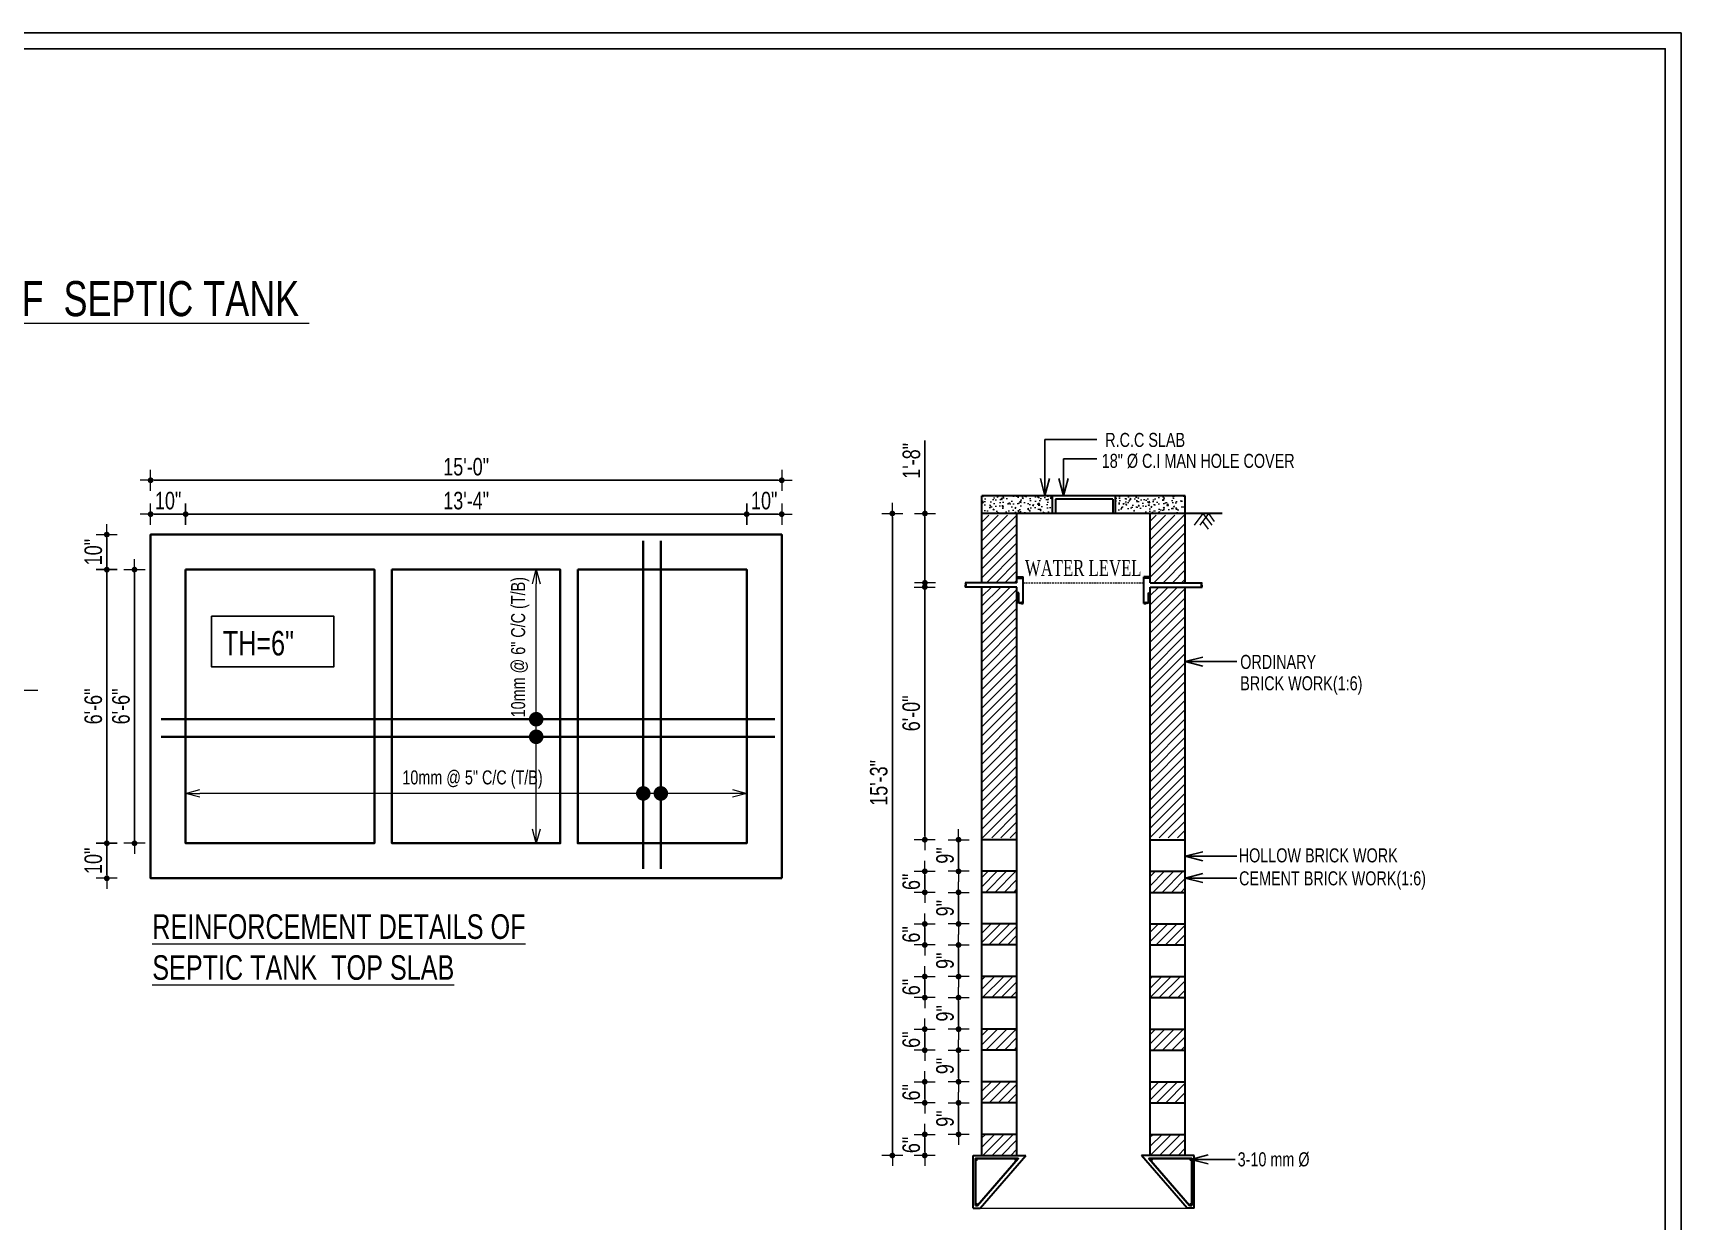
# Model space of a CAD drawing. Extents: x 52891 to 66536, y -48165 to -44533.
# Drawn here: x 66066.1 to 66536.2, y -46585.7 to -46247 of the extents above; entities that cross this region are included whole.
import ezdxf

# ---------------------------------------------------------------- set-up
doc = ezdxf.new("R2010")
doc.units = 0
doc.header["$MEASUREMENT"] = 0
doc.header["$PDMODE"] = 3
doc.linetypes.add('CENTER', pattern=[2, 1.25, -0.25, 0.25, -0.25])
doc.linetypes.add('DASHED', pattern=[0.75, 0.5, -0.25])
doc.layers.get('0').update_dxf_attribs({"lineweight": 13})
doc.layers.get('DEFPOINTS').update_dxf_attribs({"lineweight": 13})
for name, color, linetype, lineweight in [('DIM', 8, 'Continuous', 13), ('DIM-18', 163, 'Continuous', 18), ('G', 11, 'CENTER', 20), ('hatch', 252, 'Continuous', 13), ('Leader', 7, 'Continuous', 13), ('line', 7, 'Continuous', 15), ('REIN', 1, 'Continuous', 13), ('s-mark', 22, 'Continuous', 13), ('SLAB LAY-OUT', 250, 'Continuous', 50), ('TEXT', 7, 'Continuous', 13), ('Text-Line', 165, 'Continuous', 18), ('Text1', 7, 'Continuous', 13), ('WALL', 7, 'Continuous', 30)]:
    doc.layers.add(name, color=color, linetype=linetype, lineweight=lineweight)
doc.layers.add('Layer1', color=174, linetype='Continuous')
doc.layers.add('ROD 1', color=7, linetype='Continuous', lineweight=35, true_color=0xd10000)
doc.styles.add('ROMANS', font='times.ttf', dxfattribs={"height": 4})
doc.styles.add('RS6', font='times.ttf')
doc.styles.add('STYLE1-3', font='CALIST.TTF', dxfattribs={"height": 5})
doc.styles.add('STYLE2', font='swisscl.ttf')
doc.styles.add('STYLE20', font='swisscl.ttf')
doc.dimstyles.new('Copy of 1_8', dxfattribs={"dimtxt": 6, "dimasz": 4, "dimexe": 0.18, "dimexo": 0.0625, "dimgap": 0.5, "dimtad": 0, "dimdec": 0, "dimrnd": 0.125, "dimzin": 3, "dimdsep": 46, "dimtxsty": 'RS6', "dimblk": 'D', "dimcen": 3, "dimse1": 1, "dimse2": 1, "dimclrt": 7, "dimadec": 0, "dimazin": 0, "dimtfac": 1, "dimtdec": 0, "dimtix": 1, "dimtmove": 0, "dimatfit": 3, "dimldrblk": 'OPEN90', "dimfxl": 1, "dimtvp": 0.75, "dimtolj": 1, "dimtzin": 0, "dimarcsym": 0})
doc.dimstyles.new('dim-01', dxfattribs={"dimtxt": 6, "dimasz": 2, "dimexe": 0.18, "dimexo": 0.0625, "dimgap": 0.5, "dimtad": 0, "dimdec": 1, "dimrnd": 0.125, "dimzin": 3, "dimdsep": 46, "dimlunit": 4, "dimtxsty": 'RS6', "dimblk": 'dim-01', "dimcen": 2, "dimse1": 1, "dimse2": 1, "dimclrt": 7, "dimadec": 0, "dimazin": 0, "dimtfac": 1, "dimtdec": 1, "dimtix": 1, "dimtmove": 0, "dimatfit": 3, "dimldrblk": 'dim-01', "dimfxl": 1, "dimtvp": 0.75, "dimtolj": 1, "dimtzin": 0, "dimarcsym": 0})
doc.dimstyles.new('GRID DIM', dxfattribs={"dimtxt": 3.5, "dimasz": 2, "dimexe": 1, "dimexo": 1, "dimgap": 1, "dimtad": 1, "dimdec": 1, "dimzin": 3, "dimdsep": 46, "dimlunit": 4, "dimtxsty": 'STYLE1-3', "dimblk": 'DOTSMALL', "dimcen": 3, "dimdle": 1, "dimclrd": 256, "dimclre": 256, "dimclrt": 256, "dimadec": 0, "dimazin": 0, "dimtfac": 0.8, "dimtdec": 1, "dimtmove": 2, "dimatfit": 3, "dimfxl": 1, "dimtolj": 1, "dimtzin": 3, "dimlwd": -1, "dimlwe": -1, "dimarcsym": 0})
pattern_1 = [(45, (18781.7957, -47349.2662), (-1.325825215, 1.325825215), [])]
pattern_2 = [(45, (18781.7957, -47349.7662), (-1.325825215, 1.325825215), [])]

# ---------------------------------------------------------------- blocks, each defined once
blk = doc.blocks.new('dim-01')
at = {"layer": 'line', "linetype": 'Continuous'}
for p, q in [((-3, 0), (3, 0)), ((0, 3), (0, -3))]:
    blk.add_line(p, q, dxfattribs=at)
at = {"layer": 'line', "color": 6, "linetype": 'Continuous', "const_width": 0.825}
blk.add_lwpolyline([(-0.41, 0, 1), (0.41, 0, 1)], format="xyb", close=True, dxfattribs=at)
blk = doc.blocks.new('*D1920')
at = {"layer": 'DEFPOINTS', "color": 0}
for p in [(66320.47, -46404.92), (66336.77, -46404.92), (66336.77, -46476.97)]:
    blk.add_point(p, dxfattribs=at)
at = {"layer": 'DIM-18', "color": 0, "lineweight": -2}
blk.add_line((66320.47, -46475.97), (66320.47, -46405.92), dxfattribs=at)
for p, rotation in [((66320.47, -46404.92), 90), ((66320.47, -46476.97), 270)]:
    blk.add_blockref('dim-01', p, dxfattribs=dict(at, rotation=rotation))
at = {"layer": 'DIM-18', "color": 7, "insert": (66316.63, -46440.94), "char_height": 5, "attachment_point": 5, "rotation": 90, "style": 'STYLE20'}
blk.add_mtext('\\A1;6\'-0"', dxfattribs=at)
blk = doc.blocks.new('*D1921')
at = {"layer": 'DEFPOINTS', "color": 0}
for p in [(66336.77, -46515.97), (66320.47, -46521.97), (66336.77, -46521.97)]:
    blk.add_point(p, dxfattribs=at)
at = {"layer": 'DIM-18', "color": 0, "lineweight": -2}
blk.add_line((66320.47, -46516.97), (66320.47, -46520.97), dxfattribs=at)
for p, rotation in [((66320.47, -46515.97), 90), ((66320.47, -46521.97), 270)]:
    blk.add_blockref('dim-01', p, dxfattribs=dict(at, rotation=rotation))
at = {"layer": 'DIM-18', "color": 7, "insert": (66316.63, -46518.97), "char_height": 5, "attachment_point": 5, "rotation": 90, "style": 'STYLE20'}
blk.add_mtext('\\A1;6"', dxfattribs=at)
blk = doc.blocks.new('*D1922')
at = {"layer": 'DEFPOINTS', "color": 0}
for p in [(66336.77, -46551.97), (66330.1, -46560.97), (66336.77, -46560.97)]:
    blk.add_point(p, dxfattribs=at)
at = {"layer": 'DIM-18', "color": 0, "lineweight": -2}
blk.add_line((66330.1, -46552.97), (66330.1, -46559.97), dxfattribs=at)
for p, rotation in [((66330.1, -46551.97), 90), ((66330.1, -46560.97), 270)]:
    blk.add_blockref('dim-01', p, dxfattribs=dict(at, rotation=rotation))
at = {"layer": 'DIM-18', "color": 7, "insert": (66326.26, -46556.47), "char_height": 5, "attachment_point": 5, "rotation": 90, "style": 'STYLE20'}
blk.add_mtext('\\A1;9"', dxfattribs=at)
blk = doc.blocks.new('*D1923')
at = {"layer": 'DEFPOINTS', "color": 0}
for p in [(66336.77, -46560.97), (66320.47, -46566.97), (66336.77, -46566.97)]:
    blk.add_point(p, dxfattribs=at)
at = {"layer": 'DIM-18', "color": 0, "lineweight": -2}
blk.add_line((66320.47, -46561.97), (66320.47, -46565.97), dxfattribs=at)
for p, rotation in [((66320.47, -46560.97), 90), ((66320.47, -46566.97), 270)]:
    blk.add_blockref('dim-01', p, dxfattribs=dict(at, rotation=rotation))
at = {"layer": 'DIM-18', "color": 7, "insert": (66316.63, -46563.97), "char_height": 5, "attachment_point": 5, "rotation": 90, "style": 'STYLE20'}
blk.add_mtext('\\A1;6"', dxfattribs=at)
blk = doc.blocks.new('REINDO')
at = {"layer": 'REIN', "const_width": 0.25}
blk.add_lwpolyline([(-0.125, 0, 1), (0.125, 0, 1)], format="xyb", close=True, dxfattribs=at)
blk = doc.blocks.new('*D1924')
at = {"layer": 'DEFPOINTS', "color": 0}
for p in [(66336.77, -46536.97), (66330.1, -46545.97), (66336.77, -46545.97)]:
    blk.add_point(p, dxfattribs=at)
at = {"layer": 'DIM-18', "color": 0, "lineweight": -2}
blk.add_line((66330.1, -46537.97), (66330.1, -46544.97), dxfattribs=at)
for p, rotation in [((66330.1, -46536.97), 90), ((66330.1, -46545.97), 270)]:
    blk.add_blockref('dim-01', p, dxfattribs=dict(at, rotation=rotation))
at = {"layer": 'DIM-18', "color": 7, "insert": (66326.26, -46541.47), "char_height": 5, "attachment_point": 5, "rotation": 90, "style": 'STYLE20'}
blk.add_mtext('\\A1;9"', dxfattribs=at)
blk = doc.blocks.new('*D1925')
at = {"layer": 'DEFPOINTS', "color": 0}
for p in [(66336.77, -46530.97), (66320.47, -46536.97), (66336.77, -46536.97)]:
    blk.add_point(p, dxfattribs=at)
at = {"layer": 'DIM-18', "color": 0, "lineweight": -2}
blk.add_line((66320.47, -46531.97), (66320.47, -46535.97), dxfattribs=at)
for p, rotation in [((66320.47, -46530.97), 90), ((66320.47, -46536.97), 270)]:
    blk.add_blockref('dim-01', p, dxfattribs=dict(at, rotation=rotation))
at = {"layer": 'DIM-18', "color": 7, "insert": (66316.63, -46533.97), "char_height": 5, "attachment_point": 5, "rotation": 90, "style": 'STYLE20'}
blk.add_mtext('\\A1;6"', dxfattribs=at)
blk = doc.blocks.new('*D1926')
at = {"layer": 'DEFPOINTS', "color": 0}
for p in [(66336.77, -46545.97), (66320.47, -46551.97), (66336.77, -46551.97)]:
    blk.add_point(p, dxfattribs=at)
at = {"layer": 'DIM-18', "color": 0, "lineweight": -2}
blk.add_line((66320.47, -46546.97), (66320.47, -46550.97), dxfattribs=at)
for p, rotation in [((66320.47, -46545.97), 90), ((66320.47, -46551.97), 270)]:
    blk.add_blockref('dim-01', p, dxfattribs=dict(at, rotation=rotation))
at = {"layer": 'DIM-18', "color": 7, "insert": (66316.63, -46548.97), "char_height": 5, "attachment_point": 5, "rotation": 90, "style": 'STYLE20'}
blk.add_mtext('\\A1;6"', dxfattribs=at)
blk = doc.blocks.new('*D1927')
at = {"layer": 'DEFPOINTS', "color": 0}
for p in [(66336.77, -46521.97), (66330.1, -46530.97), (66336.77, -46530.97)]:
    blk.add_point(p, dxfattribs=at)
at = {"layer": 'DIM-18', "color": 0, "lineweight": -2}
blk.add_line((66330.1, -46522.97), (66330.1, -46529.97), dxfattribs=at)
for p, rotation in [((66330.1, -46521.97), 90), ((66330.1, -46530.97), 270)]:
    blk.add_blockref('dim-01', p, dxfattribs=dict(at, rotation=rotation))
at = {"layer": 'DIM-18', "color": 7, "insert": (66326.26, -46526.47), "char_height": 5, "attachment_point": 5, "rotation": 90, "style": 'STYLE20'}
blk.add_mtext('\\A1;9"', dxfattribs=at)
blk = doc.blocks.new('*D1928')
at = {"layer": 'DEFPOINTS', "color": 0}
for p in [(66336.77, -46476.97), (66330.1, -46485.97), (66336.77, -46485.97)]:
    blk.add_point(p, dxfattribs=at)
at = {"layer": 'DIM-18', "color": 0, "lineweight": -2}
blk.add_line((66330.1, -46477.97), (66330.1, -46484.97), dxfattribs=at)
for p, rotation in [((66330.1, -46476.97), 90), ((66330.1, -46485.97), 270)]:
    blk.add_blockref('dim-01', p, dxfattribs=dict(at, rotation=rotation))
at = {"layer": 'DIM-18', "color": 7, "insert": (66326.26, -46481.47), "char_height": 5, "attachment_point": 5, "rotation": 90, "style": 'STYLE20'}
blk.add_mtext('\\A1;9"', dxfattribs=at)
blk = doc.blocks.new('*D1929')
at = {"layer": 'DEFPOINTS', "color": 0}
for p in [(66336.77, -46491.97), (66330.1, -46500.97), (66336.77, -46500.97)]:
    blk.add_point(p, dxfattribs=at)
at = {"layer": 'DIM-18', "color": 0, "lineweight": -2}
blk.add_line((66330.1, -46492.97), (66330.1, -46499.97), dxfattribs=at)
for p, rotation in [((66330.1, -46491.97), 90), ((66330.1, -46500.97), 270)]:
    blk.add_blockref('dim-01', p, dxfattribs=dict(at, rotation=rotation))
at = {"layer": 'DIM-18', "color": 7, "insert": (66326.26, -46496.47), "char_height": 5, "attachment_point": 5, "rotation": 90, "style": 'STYLE20'}
blk.add_mtext('\\A1;9"', dxfattribs=at)
blk = doc.blocks.new('*D1930')
at = {"layer": 'DEFPOINTS', "color": 0}
for p in [(66336.77, -46506.97), (66330.1, -46515.97), (66336.77, -46515.97)]:
    blk.add_point(p, dxfattribs=at)
at = {"layer": 'DIM-18', "color": 0, "lineweight": -2}
blk.add_line((66330.1, -46507.97), (66330.1, -46514.97), dxfattribs=at)
for p, rotation in [((66330.1, -46506.97), 90), ((66330.1, -46515.97), 270)]:
    blk.add_blockref('dim-01', p, dxfattribs=dict(at, rotation=rotation))
at = {"layer": 'DIM-18', "color": 7, "insert": (66326.26, -46511.47), "char_height": 5, "attachment_point": 5, "rotation": 90, "style": 'STYLE20'}
blk.add_mtext('\\A1;9"', dxfattribs=at)
blk = doc.blocks.new('*D1931')
at = {"layer": 'DEFPOINTS', "color": 0}
for p in [(66336.77, -46500.97), (66320.47, -46506.97), (66336.77, -46506.97)]:
    blk.add_point(p, dxfattribs=at)
at = {"layer": 'DIM-18', "color": 0, "lineweight": -2}
blk.add_line((66320.47, -46501.97), (66320.47, -46505.97), dxfattribs=at)
for p, rotation in [((66320.47, -46500.97), 90), ((66320.47, -46506.97), 270)]:
    blk.add_blockref('dim-01', p, dxfattribs=dict(at, rotation=rotation))
at = {"layer": 'DIM-18', "color": 7, "insert": (66316.63, -46503.97), "char_height": 5, "attachment_point": 5, "rotation": 90, "style": 'STYLE20'}
blk.add_mtext('\\A1;6"', dxfattribs=at)
blk = doc.blocks.new('*D1932')
at = {"layer": 'DEFPOINTS', "color": 0}
for p in [(66336.77, -46485.97), (66320.47, -46491.97), (66336.77, -46491.97)]:
    blk.add_point(p, dxfattribs=at)
at = {"layer": 'DIM-18', "color": 0, "lineweight": -2}
blk.add_line((66320.47, -46486.97), (66320.47, -46490.97), dxfattribs=at)
for p, rotation in [((66320.47, -46485.97), 90), ((66320.47, -46491.97), 270)]:
    blk.add_blockref('dim-01', p, dxfattribs=dict(at, rotation=rotation))
at = {"layer": 'DIM-18', "color": 7, "insert": (66316.63, -46488.97), "char_height": 5, "attachment_point": 5, "rotation": 90, "style": 'STYLE20'}
blk.add_mtext('\\A1;6"', dxfattribs=at)
blk = doc.blocks.new('*D1933')
at = {"layer": 'DEFPOINTS', "color": 0}
for p in [(66320.51, -46383.97), (66336.77, -46383.97), (66336.77, -46403.73)]:
    blk.add_point(p, dxfattribs=at)
at = {"layer": 'DIM-18', "color": 0, "lineweight": -2}
for p, q in [((66320.51, -46383.97), (66320.51, -46363.18)), ((66320.51, -46402.73), (66320.51, -46384.97))]:
    blk.add_line(p, q, dxfattribs=at)
for p, rotation in [((66320.51, -46383.97), 90), ((66320.51, -46403.73), 270)]:
    blk.add_blockref('dim-01', p, dxfattribs=dict(at, rotation=rotation))
at = {"layer": 'DIM-18', "color": 7, "insert": (66316.67, -46368.96), "char_height": 5, "attachment_point": 5, "rotation": 90, "style": 'STYLE20'}
blk.add_mtext('\\A1;1\'-8"', dxfattribs=at)
blk = doc.blocks.new('D')
at = {"layer": 'DIM'}
for q in [(0, 1.125), (-1.125, 0), (1.125, 0), (0, -1.125)]:
    blk.add_line((0, 0), q, dxfattribs=at)
at = {"layer": 'DIM', "color": 6, "const_width": 0.375}
blk.add_lwpolyline([(-0.1875, 0, 1), (0.1875, 0, 1)], format="xyb", close=True, dxfattribs=at)
blk = doc.blocks.new('*D1975')
at = {"layer": 'DEFPOINTS', "color": 0}
for p in [(66099.68, -46374.5), (66099.68, -46389.97), (66279.68, -46389.97)]:
    blk.add_point(p, dxfattribs=at)
at = {"layer": 'DIM-18', "color": 0, "lineweight": -2}
blk.add_line((66278.68, -46374.5), (66100.68, -46374.5), dxfattribs=at)
at = {"layer": 'DIM-18', "color": 0, "lineweight": -2, "rotation": 180}
blk.add_blockref('dim-01', (66099.68, -46374.5), dxfattribs=at)
at = {"layer": 'DIM-18', "color": 0, "lineweight": -2}
blk.add_blockref('dim-01', (66279.68, -46374.5), dxfattribs=at)
at = {"layer": 'DIM-18', "color": 7, "insert": (66189.68, -46370.66), "char_height": 5, "attachment_point": 5, "style": 'STYLE20'}
blk.add_mtext('\\A1;15\'-0"', dxfattribs=at)
blk = doc.blocks.new('*D1976')
at = {"layer": 'DEFPOINTS', "color": 0}
for p in [(66269.68, -46384.16), (66109.68, -46399.97), (66269.68, -46399.97)]:
    blk.add_point(p, dxfattribs=at)
at = {"layer": 'DIM-18', "color": 0, "lineweight": -2}
blk.add_line((66110.68, -46384.16), (66268.68, -46384.16), dxfattribs=at)
at = {"layer": 'DIM-18', "color": 0, "lineweight": -2, "rotation": 180}
blk.add_blockref('dim-01', (66109.68, -46384.16), dxfattribs=at)
at = {"layer": 'DIM-18', "color": 0, "lineweight": -2}
blk.add_blockref('dim-01', (66269.68, -46384.16), dxfattribs=at)
at = {"layer": 'DIM-18', "color": 7, "insert": (66189.68, -46380.32), "char_height": 5, "attachment_point": 5, "style": 'STYLE20'}
blk.add_mtext('\\A1;13\'-4"', dxfattribs=at)
blk = doc.blocks.new('*D1977')
at = {"layer": 'DEFPOINTS', "color": 0}
for p in [(66269.68, -46399.97), (66095.09, -46477.97), (66269.68, -46477.97)]:
    blk.add_point(p, dxfattribs=at)
at = {"layer": 'DIM-18', "color": 0, "lineweight": -2}
blk.add_line((66095.09, -46400.97), (66095.09, -46476.97), dxfattribs=at)
for p, rotation in [((66095.09, -46399.97), 90), ((66095.09, -46477.97), 270)]:
    blk.add_blockref('dim-01', p, dxfattribs=dict(at, rotation=rotation))
at = {"layer": 'DIM-18', "color": 7, "insert": (66091.25, -46438.97), "char_height": 5, "attachment_point": 5, "rotation": 90, "style": 'STYLE20'}
blk.add_mtext('\\A1;6\'-6"', dxfattribs=at)
blk = doc.blocks.new('_Open30')
at = {"color": 0, "linetype": 'ByBlock', "lineweight": -2}
for p, q in [((-1, 0.27), (0, 0)), ((0, 0), (-1, -0.27)), ((0, 0), (-1, 0))]:
    blk.add_line(p, q, dxfattribs=at)
blk = doc.blocks.new('*D1978')
at = {"layer": 'DEFPOINTS', "color": 0, "ltscale": 10}
for p in [(66109.68, -46463.77), (66109.68, -46467.81), (66269.68, -46467.81)]:
    blk.add_point(p, dxfattribs=at)
at = {"layer": 'Text-Line', "ltscale": 10}
for p, q in [((66109.68, -46462.81), (66109.68, -46458.77)), ((66269.68, -46462.81), (66269.68, -46458.77)), ((66265.68, -46463.77), (66113.68, -46463.77))]:
    blk.add_line(p, q, dxfattribs=at)
at = {"layer": 'Text-Line', "ltscale": 10, "xscale": 4, "yscale": 4, "zscale": 4, "rotation": 180}
blk.add_blockref('_Open30', (66109.68, -46463.77), dxfattribs=at)
at = {"layer": 'Text-Line', "ltscale": 10, "xscale": 4, "yscale": 4, "zscale": 4}
blk.add_blockref('_Open30', (66269.68, -46463.77), dxfattribs=at)
at = {"layer": 'Text-Line', "color": 7, "ltscale": 10, "insert": (66191.49, -46459.8), "char_height": 3.5, "attachment_point": 5, "style": 'STYLE20'}
blk.add_mtext('\\A1;{\\H1.143x;10mm @ 5" C/C (T/B)}', dxfattribs=at)
blk = doc.blocks.new('*D1979')
at = {"layer": 'DEFPOINTS', "color": 0, "ltscale": 10}
for p in [(66205.62, -46399.97, 73.99), (66209.66, -46399.97), (66205.62, -46477.97)]:
    blk.add_point(p, dxfattribs=at)
at = {"layer": 'Text-Line', "ltscale": 10}
for p, q in [((66210.62, -46399.97), (66214.66, -46399.97)), ((66209.66, -46473.97), (66209.66, -46403.97)), ((66210.62, -46477.97), (66214.66, -46477.97))]:
    blk.add_line(p, q, dxfattribs=at)
at = {"layer": 'Text-Line', "ltscale": 10, "xscale": 4, "yscale": 4, "zscale": 4}
for p, rotation in [((66209.66, -46399.97), 90), ((66209.66, -46477.97), 270)]:
    blk.add_blockref('_Open30', p, dxfattribs=dict(at, rotation=rotation))
at = {"layer": 'Text-Line', "color": 7, "ltscale": 10, "insert": (66205.09, -46422.08), "char_height": 3.5, "attachment_point": 5, "rotation": 90, "style": 'STYLE20'}
blk.add_mtext('\\A1;{\\H1.143x;10mm @ 6" C/C (T/B)}', dxfattribs=at)
blk = doc.blocks.new('*D1980')
at = {"layer": 'DEFPOINTS', "color": 0}
for p in [(66099.68, -46389.97), (66087.19, -46399.97), (66109.68, -46399.97)]:
    blk.add_point(p, dxfattribs=at)
at = {"layer": 'DIM-18', "color": 0, "lineweight": -2}
blk.add_line((66087.19, -46390.97), (66087.19, -46398.97), dxfattribs=at)
for p, rotation in [((66087.19, -46389.97), 90), ((66087.19, -46399.97), 270)]:
    blk.add_blockref('dim-01', p, dxfattribs=dict(at, rotation=rotation))
at = {"layer": 'DIM-18', "color": 7, "insert": (66083.35, -46394.97), "char_height": 5, "attachment_point": 5, "rotation": 90, "style": 'STYLE20'}
blk.add_mtext('\\A1;10"', dxfattribs=at)
blk = doc.blocks.new('*D1981')
at = {"layer": 'DEFPOINTS', "color": 0}
for p in [(66109.68, -46399.97), (66087.19, -46477.97), (66109.68, -46477.97)]:
    blk.add_point(p, dxfattribs=at)
at = {"layer": 'DIM-18', "color": 0, "lineweight": -2}
blk.add_line((66087.19, -46400.97), (66087.19, -46476.97), dxfattribs=at)
for p, rotation in [((66087.19, -46399.97), 90), ((66087.19, -46477.97), 270)]:
    blk.add_blockref('dim-01', p, dxfattribs=dict(at, rotation=rotation))
at = {"layer": 'DIM-18', "color": 7, "insert": (66083.35, -46438.97), "char_height": 5, "attachment_point": 5, "rotation": 90, "style": 'STYLE20'}
blk.add_mtext('\\A1;6\'-6"', dxfattribs=at)
blk = doc.blocks.new('*D1982')
at = {"layer": 'DEFPOINTS', "color": 0}
for p in [(66109.68, -46477.97), (66087.19, -46487.97), (66099.68, -46487.97)]:
    blk.add_point(p, dxfattribs=at)
at = {"layer": 'DIM-18', "color": 0, "lineweight": -2}
blk.add_line((66087.19, -46478.97), (66087.19, -46486.97), dxfattribs=at)
for p, rotation in [((66087.19, -46477.97), 90), ((66087.19, -46487.97), 270)]:
    blk.add_blockref('dim-01', p, dxfattribs=dict(at, rotation=rotation))
at = {"layer": 'DIM-18', "color": 7, "insert": (66083.35, -46482.97), "char_height": 5, "attachment_point": 5, "rotation": 90, "style": 'STYLE20'}
blk.add_mtext('\\A1;10"', dxfattribs=at)
blk = doc.blocks.new('*D1983')
at = {"layer": 'DEFPOINTS', "color": 0}
for p in [(66099.68, -46384.16), (66099.68, -46389.97), (66109.68, -46399.97)]:
    blk.add_point(p, dxfattribs=at)
at = {"layer": 'DIM-18', "color": 0, "lineweight": -2}
blk.add_line((66108.68, -46384.16), (66100.68, -46384.16), dxfattribs=at)
at = {"layer": 'DIM-18', "color": 0, "lineweight": -2, "rotation": 180}
blk.add_blockref('dim-01', (66099.68, -46384.16), dxfattribs=at)
at = {"layer": 'DIM-18', "color": 0, "lineweight": -2}
blk.add_blockref('dim-01', (66109.68, -46384.16), dxfattribs=at)
at = {"layer": 'DIM-18', "color": 7, "insert": (66104.68, -46380.32), "char_height": 5, "attachment_point": 5, "style": 'STYLE20'}
blk.add_mtext('\\A1;10"', dxfattribs=at)
blk = doc.blocks.new('*D1984')
at = {"layer": 'DEFPOINTS', "color": 0}
for p in [(66279.68, -46384.16), (66279.68, -46389.97), (66269.68, -46399.97)]:
    blk.add_point(p, dxfattribs=at)
at = {"layer": 'DIM-18', "color": 0, "lineweight": -2}
blk.add_line((66270.68, -46384.16), (66278.68, -46384.16), dxfattribs=at)
at = {"layer": 'DIM-18', "color": 0, "lineweight": -2, "rotation": 180}
blk.add_blockref('dim-01', (66269.68, -46384.16), dxfattribs=at)
at = {"layer": 'DIM-18', "color": 0, "lineweight": -2}
blk.add_blockref('dim-01', (66279.68, -46384.16), dxfattribs=at)
at = {"layer": 'DIM-18', "color": 7, "insert": (66274.68, -46380.32), "char_height": 5, "attachment_point": 5, "style": 'STYLE20'}
blk.add_mtext('\\A1;10"', dxfattribs=at)
blk = doc.blocks.new('*D1987')
at = {"layer": 'DEFPOINTS', "color": 0}
for p in [(66336.77, -46383.97), (66311.22, -46566.97), (66336.77, -46566.97)]:
    blk.add_point(p, dxfattribs=at)
at = {"layer": 'DIM-18', "color": 0, "lineweight": -2}
blk.add_line((66311.22, -46384.97), (66311.22, -46565.97), dxfattribs=at)
for p, rotation in [((66311.22, -46383.97), 90), ((66311.22, -46566.97), 270)]:
    blk.add_blockref('dim-01', p, dxfattribs=dict(at, rotation=rotation))
at = {"layer": 'DIM-18', "color": 7, "insert": (66307.37, -46460.77), "char_height": 5, "attachment_point": 5, "rotation": 90, "style": 'STYLE20'}
blk.add_mtext('\\A1;15\'-3"', dxfattribs=at)
blk = doc.blocks.new('L')
at = {"layer": 'Layer1', "color": 4}
blk.add_lwpolyline([(-781.98, 548.61), (4.12, 548.61), (4.12, -4.12), (-781.98, -4.12)], close=True, dxfattribs=at)
at = {"layer": 'Layer1', "color": 1}
blk.add_lwpolyline([(-777.86, 544.49), (0, 544.49), (0, 0), (-777.86, 0)], close=True, dxfattribs=at)

msp = doc.modelspace()

# ---------------------------------------------------------------- hatches: boundary and pattern name
at = {"layer": 'hatch'}
h = msp.add_hatch(dxfattribs=at)
h.set_pattern_fill('AR-CONC', color=256, scale=0.5, style=0)
h.set_pattern_definition([(50, (61085.5139, -46192.3248), (3.5863009, -0.3137607), [0.375, -4.125]), (355, (61085.514, -46192.325), (-0.6937567, 3.7609607), [0.3, -3.3]), (100.4514, (61085.8127, -46192.351), (2.892547, 3.4471977), [0.318701, -3.5057106]), (46.1842, (61085.514, -46191.325), (5.3362052, -0.827595), [0.5625, -6.1875]), (96.6356, (61085.9585, -46191.394), (4.6733135, 4.8705894), [0.4780514, -5.258565]), (351.1842, (61085.514, -46191.325), (4.67331, 4.870593), [0.45, -4.95]), (21, (61086.0139, -46191.5748), (2.9845353, -2.0130945), [0.375, -4.125]), (326, (61086.014, -46191.575), (1.2165767, 3.6257502), [0.3, -3.3]), (71.4514, (61086.2626, -46191.7426), (4.2011131, 1.6126525), [0.318701, -3.5057106]), (37.5, (61085.5139, -46192.3248), (0.06079928, 1.66446927), [0, -3.26, 0, -3.35, 0, -3.3125]), (7.5, (61085.5139, -46192.3248), (1.3153477, 1.97205856), [0, -1.91, 0, -3.185, 0, -1.2625]), (327.5, (61084.3989, -46192.3248), (2.66911218, -0.11277436), [0, -1.25, 0, -3.9, 0, -5.175]), (317.5, (61083.8989, -46192.3248), (2.9159308, 0.5005249), [0, -1.625, 0, -2.59, 0, -3.675])])
h.paths.add_polyline_path([(66394.77, -46383.97), (66394.77, -46378.97), (66374.77, -46378.97), (66374.77, -46383.97)])
h.paths.add_polyline_path([(66356.77, -46383.97), (66356.77, -46378.97), (66336.77, -46378.97), (66336.77, -46383.97)])
h = msp.add_hatch(dxfattribs=at)
h.set_pattern_fill('ANSI31', color=256, scale=15, style=0)
h.set_pattern_definition(pattern_1)
h.paths.add_polyline_path([(66346.77, -46384.47), (66336.77, -46384.47), (66336.77, -46403.73), (66346.77, -46403.73)])
h.paths.add_polyline_path([(66336.77, -46476.47), (66346.77, -46476.47), (66346.77, -46404.92), (66336.77, -46404.92)])
h = msp.add_hatch(dxfattribs=at)
h.set_pattern_fill('ANSI31', color=256, scale=15, style=0)
h.set_pattern_definition(pattern_1)
h.paths.add_polyline_path([(66384.77, -46384.47), (66394.77, -46384.47), (66394.77, -46403.73), (66384.77, -46403.73)])
h.paths.add_polyline_path([(66394.77, -46476.47), (66384.77, -46476.47), (66384.77, -46404.92), (66394.77, -46404.92)])
h = msp.add_hatch(dxfattribs=at)
h.set_pattern_fill('ANSI31', color=256, scale=15, style=0)
h.set_pattern_definition(pattern_2)
h.paths.add_polyline_path([(66336.77, -46485.97), (66336.77, -46491.97), (66346.77, -46491.97), (66346.77, -46485.97)])
h = msp.add_hatch(dxfattribs=at)
h.set_pattern_fill('ANSI31', color=256, scale=15, style=0)
h.set_pattern_definition(pattern_2)
h.paths.add_polyline_path([(66394.77, -46485.97), (66394.77, -46491.97), (66384.77, -46491.97), (66384.77, -46485.97)])
h = msp.add_hatch(dxfattribs=at)
h.set_pattern_fill('ANSI31', color=256, scale=15, style=0)
h.set_pattern_definition(pattern_2)
h.paths.add_polyline_path([(66336.77, -46500.97), (66336.77, -46506.97), (66346.77, -46506.97), (66346.77, -46500.97)])
h = msp.add_hatch(dxfattribs=at)
h.set_pattern_fill('ANSI31', color=256, scale=15, style=0)
h.set_pattern_definition(pattern_2)
h.paths.add_polyline_path([(66394.77, -46500.97), (66394.77, -46506.97), (66384.77, -46506.97), (66384.77, -46500.97)])
h = msp.add_hatch(dxfattribs=at)
h.set_pattern_fill('ANSI31', color=256, scale=15, style=0)
h.set_pattern_definition(pattern_2)
h.paths.add_polyline_path([(66336.77, -46515.97), (66336.77, -46521.97), (66346.77, -46521.97), (66346.77, -46515.97)])
h = msp.add_hatch(dxfattribs=at)
h.set_pattern_fill('ANSI31', color=256, scale=15, style=0)
h.set_pattern_definition(pattern_2)
h.paths.add_polyline_path([(66394.77, -46515.97), (66394.77, -46521.97), (66384.77, -46521.97), (66384.77, -46515.97)])
h = msp.add_hatch(dxfattribs=at)
h.set_pattern_fill('ANSI31', color=256, scale=15, style=0)
h.set_pattern_definition(pattern_2)
h.paths.add_polyline_path([(66336.77, -46530.97), (66336.77, -46536.97), (66346.77, -46536.97), (66346.77, -46530.97)])
h = msp.add_hatch(dxfattribs=at)
h.set_pattern_fill('ANSI31', color=256, scale=15, style=0)
h.set_pattern_definition(pattern_2)
h.paths.add_polyline_path([(66394.77, -46530.97), (66394.77, -46536.97), (66384.77, -46536.97), (66384.77, -46530.97)])
h = msp.add_hatch(dxfattribs=at)
h.set_pattern_fill('ANSI31', color=256, scale=15, style=0)
h.set_pattern_definition(pattern_2)
h.paths.add_polyline_path([(66336.77, -46545.97), (66336.77, -46551.97), (66346.77, -46551.97), (66346.77, -46545.97)])
h = msp.add_hatch(dxfattribs=at)
h.set_pattern_fill('ANSI31', color=256, scale=15, style=0)
h.set_pattern_definition(pattern_2)
h.paths.add_polyline_path([(66394.77, -46545.97), (66394.77, -46551.97), (66384.77, -46551.97), (66384.77, -46545.97)])
h = msp.add_hatch(dxfattribs=at)
h.set_pattern_fill('ANSI31', color=256, scale=15, style=0)
h.set_pattern_definition(pattern_2)
h.paths.add_polyline_path([(66336.77, -46560.97), (66336.77, -46566.97), (66346.77, -46566.97), (66346.77, -46560.97)])
h = msp.add_hatch(dxfattribs=at)
h.set_pattern_fill('ANSI31', color=256, scale=15, style=0)
h.set_pattern_definition(pattern_2)
h.paths.add_polyline_path([(66384.77, -46560.97), (66384.77, -46566.97), (66394.77, -46566.97), (66394.77, -46560.97)])

# ---------------------------------------------------------------- linework, layer by layer
at = {"layer": 'DIM'}
for p, q in [((66399.8, -46383.97), (66397.27, -46387.32)), ((66401.4, -46383.97), (66398.87, -46387.32)), ((66399.7, -46386.21), (66401.29, -46388.47)), ((66399.8, -46383.97), (66402.33, -46387.32)), ((66401.4, -46383.97), (66402.98, -46386.23))]:
    msp.add_line(p, q, dxfattribs=at)
at = {"layer": 'DIM', "linetype": 'DASHED'}
msp.add_line((66348.56, -46403.73), (66382.99, -46403.73), dxfattribs=at)
at = {"layer": 'G', "color": 7, "linetype": 'Continuous', "const_width": 2.4}
for points in [[(66210.53, -46442.62, 1), (66208.78, -46442.62, 1)], [(66210.53, -46447.62, 1), (66208.78, -46447.62, 1)], [(66241.07, -46463.77, 1), (66239.32, -46463.77, 1)], [(66246.07, -46463.77, 1), (66244.32, -46463.77, 1)]]:
    msp.add_lwpolyline(points, format="xyb", close=True, dxfattribs=at)
at = {"layer": 'ROD 1', "ltscale": 3}
for p, q in [((66240.19, -46485.25), (66240.19, -46391.75)), ((66245.2, -46485.25), (66245.2, -46391.75)), ((66102.66, -46442.62), (66277.73, -46442.62)), ((66102.66, -46447.62), (66277.73, -46447.62))]:
    msp.add_line(p, q, dxfattribs=at)
for points in [[(66334.91, -46581.22), (66335.54, -46581.22), (66347.13, -46567.85), (66334.91, -46567.85)], [(66396.64, -46581.22), (66396, -46581.22), (66384.41, -46567.85), (66396.64, -46567.85)]]:
    msp.add_lwpolyline(points, close=True, dxfattribs=at)
at = {"layer": 's-mark', "color": 5, "lineweight": 0}
msp.add_line((66060.16, -46434.33), (66067.56, -46434.33), dxfattribs=at)
at = {"layer": 'SLAB LAY-OUT', "color": 4, "lineweight": 25}
msp.add_lwpolyline([(66117.01, -46413.28), (66151.97, -46413.28), (66151.97, -46427.64), (66117.01, -46427.64)], close=True, dxfattribs=at)
at = {"layer": 'WALL'}
for p, q in [((66336.77, -46403.73), (66336.77, -46378.97)), ((66394.77, -46378.97), (66336.77, -46378.97)), ((66356.77, -46378.97), (66356.77, -46383.97)), ((66357.78, -46379.9), (66357.78, -46383.97)), ((66374.09, -46379.9), (66357.78, -46379.9)), ((66374.09, -46379.9), (66374.09, -46383.97)), ((66374.77, -46378.97), (66374.77, -46383.97)), ((66394.77, -46403.73), (66394.77, -46378.97)), ((66394.77, -46403.73), (66394.77, -46378.97)), ((66394.77, -46383.97), (66336.77, -46383.97)), ((66346.77, -46403.73), (66346.77, -46383.97)), ((66384.77, -46403.73), (66384.77, -46383.97)), ((66405.32, -46383.97), (66394.77, -46383.97)), ((66346.77, -46403.73), (66332.01, -46403.73)), ((66346.77, -46404.92), (66332.01, -46404.92)), ((66336.77, -46566.97), (66336.77, -46404.92)), ((66346.77, -46402.01), (66348.56, -46402.01)), ((66346.77, -46402.38), (66348.56, -46402.38)), ((66346.77, -46566.97), (66346.77, -46404.92)), ((66348.56, -46409.6), (66348.56, -46402.01)), ((66382.99, -46409.6), (66382.99, -46402.01)), ((66384.77, -46402.01), (66382.99, -46402.01)), ((66384.77, -46402.38), (66382.99, -46402.38)), ((66384.77, -46403.73), (66399.54, -46403.73)), ((66384.77, -46566.97), (66384.77, -46404.92)), ((66384.77, -46404.92), (66399.54, -46404.92)), ((66394.77, -46566.97), (66394.77, -46404.92)), ((66394.77, -46566.97), (66394.77, -46404.92)), ((66347.27, -46406.63), (66346.77, -46406.63)), ((66347.27, -46409.6), (66347.27, -46406.63)), ((66384.28, -46409.6), (66384.28, -46406.63)), ((66384.28, -46406.63), (66384.77, -46406.63)), ((66346.77, -46476.97), (66336.77, -46476.97)), ((66384.77, -46476.97), (66394.77, -46476.97)), ((66346.77, -46485.97), (66336.77, -46485.97)), ((66384.77, -46485.97), (66394.77, -46485.97)), ((66346.77, -46491.97), (66336.77, -46491.97)), ((66384.77, -46491.97), (66394.77, -46491.97)), ((66346.77, -46500.97), (66336.77, -46500.97)), ((66384.77, -46500.97), (66394.77, -46500.97)), ((66346.77, -46506.97), (66336.77, -46506.97)), ((66384.77, -46506.97), (66394.77, -46506.97)), ((66346.77, -46515.97), (66336.77, -46515.97)), ((66384.77, -46515.97), (66394.77, -46515.97)), ((66346.77, -46521.97), (66336.77, -46521.97)), ((66384.77, -46521.97), (66394.77, -46521.97)), ((66346.77, -46530.97), (66336.77, -46530.97)), ((66384.77, -46530.97), (66394.77, -46530.97)), ((66346.77, -46536.97), (66336.77, -46536.97)), ((66384.77, -46536.97), (66394.77, -46536.97)), ((66346.77, -46545.97), (66336.77, -46545.97)), ((66384.77, -46545.97), (66394.77, -46545.97)), ((66346.77, -46551.97), (66336.77, -46551.97)), ((66384.77, -46551.97), (66394.77, -46551.97)), ((66346.77, -46560.97), (66336.77, -46560.97)), ((66384.77, -46560.97), (66394.77, -46560.97)), ((66334.27, -46581.97), (66334.27, -46566.97)), ((66334.27, -46566.97), (66349.27, -46566.97)), ((66336.27, -46581.97), (66349.27, -46566.97)), ((66395.27, -46581.97), (66382.27, -46566.97)), ((66397.27, -46566.97), (66382.27, -46566.97)), ((66397.27, -46581.97), (66397.27, -46566.97)), ((66334.27, -46581.97), (66336.27, -46581.97)), ((66397.27, -46581.97), (66395.27, -46581.97)), ((66397.27, -46581.97), (66395.27, -46581.97))]:
    msp.add_line(p, q, dxfattribs=at)
at = {"layer": 'WALL', "lineweight": 35}
for p, q in [((66163.51, -46399.97), (66163.51, -46477.97)), ((66221.51, -46399.97), (66221.51, -46477.97))]:
    msp.add_line(p, q, dxfattribs=at)
at = {"layer": 'WALL', "lineweight": 15}
msp.add_line((66336.27, -46581.97), (66395.27, -46581.97), dxfattribs=at)
at = {"layer": 'WALL', "lineweight": 35}
for points in [[(66279.68, -46487.97), (66099.68, -46487.97), (66099.68, -46389.97), (66279.68, -46389.97)], [(66109.68, -46399.97), (66163.51, -46399.97), (66163.51, -46477.97), (66109.68, -46477.97)], [(66168.51, -46399.97), (66216.51, -46399.97), (66216.51, -46477.97), (66168.51, -46477.97)], [(66221.51, -46399.97), (66269.68, -46399.97), (66269.68, -46477.97), (66221.51, -46477.97)]]:
    msp.add_lwpolyline(points, close=True, dxfattribs=at)
at = {"layer": 'WALL'}
for centre, radius, start, end in [((66332.72, -46404.68), 0.749, 127.3328, 198.7841), ((66331.55, -46404.32), 0.749, 307.3328, 52.6672), ((66400, -46404.32), 0.749, 127.3328, 232.6672), ((66398.83, -46404.68), 0.749, 341.2159, 52.6672), ((66347.92, -46410.38), 1.01, 50.159, 129.841), ((66348.36, -46408.62), 1.01, 230.159, 281.6835), ((66383.63, -46410.38), 1.01, 50.159, 129.841), ((66383.19, -46408.62), 1.01, 258.3165, 309.841)]:
    msp.add_arc(centre, radius, start, end, dxfattribs=at)

# ---------------------------------------------------------------- block references
at = {"layer": 'DIM', "yscale": 1.365851972310338, "zscale": 1.365851972318523}
for p, xscale in [((66335.26, -46568.21), 1.365851972310338), ((66346.35, -46568.21), 1.365851972310338), ((66385.2, -46568.21), -1.365851972310338), ((66396.29, -46568.21), -1.365851972310338), ((66335.27, -46580.87), 1.365851972310338), ((66396.27, -46580.87), -1.365851972310338)]:
    msp.add_blockref('REINDO', p, dxfattribs=dict(at, xscale=xscale))
at = {"layer": 'WALL', "xscale": 1.096329140797025, "yscale": 1.096329140797025, "zscale": 1.096329140792196}
msp.add_blockref('L', (66531.63, -46848.44), dxfattribs=at)

# ---------------------------------------------------------------- texts
at = {"layer": 'TEXT', "style": 'STYLE20'}
for s, p in [('R.C.C SLAB', (66371.94, -46364.99)), ('18" %%C C.I MAN HOLE COVER', (66370.95, -46370.96)), ('ORDINARY ', (66410.44, -46428.28)), ('BRICK WORK(1:6)', (66410.44, -46434.37)), ('HOLLOW BRICK WORK', (66410.01, -46483.42)), ('CEMENT BRICK WORK(1:6)', (66410.11, -46489.97)), ('3-10 mm %%C ', (66409.7, -46570.08))]:
    msp.add_text(s, height=4, dxfattribs=at).set_placement(p)
at = {"layer": 'TEXT', "ltscale": 0.5, "style": 'ROMANS', "width": 0.7}
msp.add_text('WATER LEVEL', height=4.5083, dxfattribs=at).set_placement((66349.05, -46401.75))
at = {"layer": 'Text1', "style": 'STYLE2'}
for s, height, p in [('%%UREINFORCEMENT DETAILS OF  SEPTIC TANK ', 10, (65917.1, -46327.71)), ('TH=6" ', 7, (66120.28, -46424.44))]:
    msp.add_text(s, height=height, dxfattribs=at).set_placement(p)
at = {"layer": 'Text1', "insert": (66100.16, -46498.23), "char_height": 7, "width": 347.2977, "attachment_point": 1, "style": 'STYLE2'}
msp.add_mtext('{\\LREINFORCEMENT DETAILS OF \\PSEPTIC TANK  TOP SLAB}', dxfattribs=at)

# ---------------------------------------------------------------- dimensions: what is measured, and where the dimension line sits
at = {"layer": 'DIM-18'}
for base, p1, p2, picture, middle in [((66320.51, -46383.97), (66336.77, -46403.73), (66336.77, -46383.97), '*D1933', (66320.51, -46368.96)), ((66311.22, -46566.97), (66336.77, -46383.97), (66336.77, -46566.97), '*D1987', (66311.22, -46460.77)), ((66087.19, -46399.97), (66099.68, -46389.97), (66109.68, -46399.97), '*D1980', (66087.19, -46394.97)), ((66087.19, -46487.97), (66109.68, -46477.97), (66099.68, -46487.97), '*D1982', (66087.19, -46482.97))]:
    dim = msp.add_linear_dim(base=base, p1=p1, p2=p2, angle=90, dimstyle='dim-01', override={"dimtxt": 5, "dimasz": 1, "dimtxsty": 'STYLE20', "dimtix": 0}, dxfattribs=at)
    dim.commit()
    dim.dimension.update_dxf_attribs({"geometry": picture, "text_midpoint": middle, "dimtype": 160})
for base, p1, p2, picture, middle in [((66099.68, -46374.5), (66279.68, -46389.97), (66099.68, -46389.97), '*D1975', (66189.68, -46370.66)), ((66269.68, -46384.16), (66109.68, -46399.97), (66269.68, -46399.97), '*D1976', (66189.68, -46380.32))]:
    dim = msp.add_linear_dim(base=base, p1=p1, p2=p2, dimstyle='dim-01', override={"dimtxt": 5, "dimasz": 1, "dimtxsty": 'STYLE20', "dimtix": 0}, dxfattribs=at)
    dim.commit()
    dim.dimension.update_dxf_attribs({"geometry": picture, "text_midpoint": middle})
for base, p1, p2, picture, middle in [((66099.68, -46384.16), (66109.68, -46399.97), (66099.68, -46389.97), '*D1983', (66104.68, -46384.16)), ((66279.68, -46384.16), (66269.68, -46399.97), (66279.68, -46389.97), '*D1984', (66274.68, -46384.16))]:
    dim = msp.add_linear_dim(base=base, p1=p1, p2=p2, dimstyle='dim-01', override={"dimtxt": 5, "dimasz": 1, "dimtxsty": 'STYLE20', "dimtix": 0}, dxfattribs=at)
    dim.commit()
    dim.dimension.update_dxf_attribs({"geometry": picture, "text_midpoint": middle, "dimtype": 160})
for base, p1, p2, picture, middle in [((66087.19, -46477.97), (66109.68, -46399.97), (66109.68, -46477.97), '*D1981', (66083.35, -46438.97)), ((66095.09, -46477.97), (66269.68, -46399.97), (66269.68, -46477.97), '*D1977', (66091.25, -46438.97)), ((66320.4728, -46404.9175), (66336.7741, -46476.9683), (66336.7741, -46404.9175), '*D1920', (66316.6319, -46440.9429)), ((66330.1, -46485.97), (66336.77, -46476.97), (66336.77, -46485.97), '*D1928', (66326.26, -46481.47)), ((66320.47, -46491.97), (66336.77, -46485.97), (66336.77, -46491.97), '*D1932', (66316.63, -46488.97)), ((66330.1, -46500.97), (66336.77, -46491.97), (66336.77, -46500.97), '*D1929', (66326.26, -46496.47)), ((66320.47, -46506.97), (66336.77, -46500.97), (66336.77, -46506.97), '*D1931', (66316.63, -46503.97)), ((66330.1, -46515.97), (66336.77, -46506.97), (66336.77, -46515.97), '*D1930', (66326.26, -46511.47)), ((66320.47, -46521.97), (66336.77, -46515.97), (66336.77, -46521.97), '*D1921', (66316.63, -46518.97)), ((66330.1, -46530.97), (66336.77, -46521.97), (66336.77, -46530.97), '*D1927', (66326.26, -46526.47)), ((66320.47, -46536.97), (66336.77, -46530.97), (66336.77, -46536.97), '*D1925', (66316.63, -46533.97)), ((66330.1, -46545.97), (66336.77, -46536.97), (66336.77, -46545.97), '*D1924', (66326.26, -46541.47)), ((66320.47, -46551.97), (66336.77, -46545.97), (66336.77, -46551.97), '*D1926', (66316.63, -46548.97)), ((66330.1, -46560.97), (66336.77, -46551.97), (66336.77, -46560.97), '*D1922', (66326.26, -46556.47)), ((66320.47, -46566.97), (66336.77, -46560.97), (66336.77, -46566.97), '*D1923', (66316.63, -46563.97))]:
    dim = msp.add_linear_dim(base=base, p1=p1, p2=p2, angle=90, dimstyle='dim-01', override={"dimtxt": 5, "dimasz": 1, "dimtxsty": 'STYLE20', "dimtix": 0}, dxfattribs=at)
    dim.commit()
    dim.dimension.update_dxf_attribs({"geometry": picture, "text_midpoint": middle})
at = {"layer": 'Text-Line', "ltscale": 10}
for base, p1, p2, angle, text, override, picture, middle in [((66209.66, -46399.97), (66205.62, -46477.97), (66205.62, -46399.97, 73.99), 90, '{\\H1.143x;10mm @ 6" C/C (T/B)}', {"dimtxt": 3.5, "dimasz": 4, "dimexe": 5, "dimexo": 5, "dimtxsty": 'STYLE20', "dimblk1": 'Open30', "dimblk2": 'Open30', "dimsah": 1, "dimdle": 5, "dimclrt": 7}, '*D1979', (66205.09, -46422.08)), ((66109.68, -46463.77), (66269.68, -46467.81), (66109.68, -46467.81), 180, '{\\H1.143x;10mm @ 5" C/C (T/B)}', {"dimasz": 4, "dimexe": 5, "dimexo": 5, "dimtxsty": 'STYLE20', "dimblk1": 'Open30', "dimblk2": 'Open30', "dimsah": 1, "dimdle": 5, "dimclrt": 7}, '*D1978', (66191.49, -46459.8))]:
    dim = msp.add_linear_dim(base=base, p1=p1, p2=p2, angle=angle, text=text, dimstyle='GRID DIM', override=override, dxfattribs=at)
    dim.commit()
    dim.dimension.update_dxf_attribs({"geometry": picture, "text_midpoint": middle, "dimtype": 161})

# ---------------------------------------------------------------- leaders
at = {"layer": 'Leader', "ltscale": 2}
for points in [[(66354.75, -46378.97), (66354.75, -46362.89), (66369.53, -46362.89)], [(66360.04, -46378.97), (66360.04, -46368.37), (66369.53, -46368.37)], [(66394.77, -46426.17), (66409.48, -46426.17)], [(66394.77, -46481.68), (66409.48, -46481.68)], [(66394.77, -46487.88), (66409.48, -46487.88)], [(66396.34, -46568.09), (66409.01, -46568.09)]]:
    msp.add_leader(points, dimstyle='Copy of 1_8', override={"dimasz": 5, "dimldrblk": 'Open30'}, dxfattribs=at)

doc.saveas('drawing.dxf')
